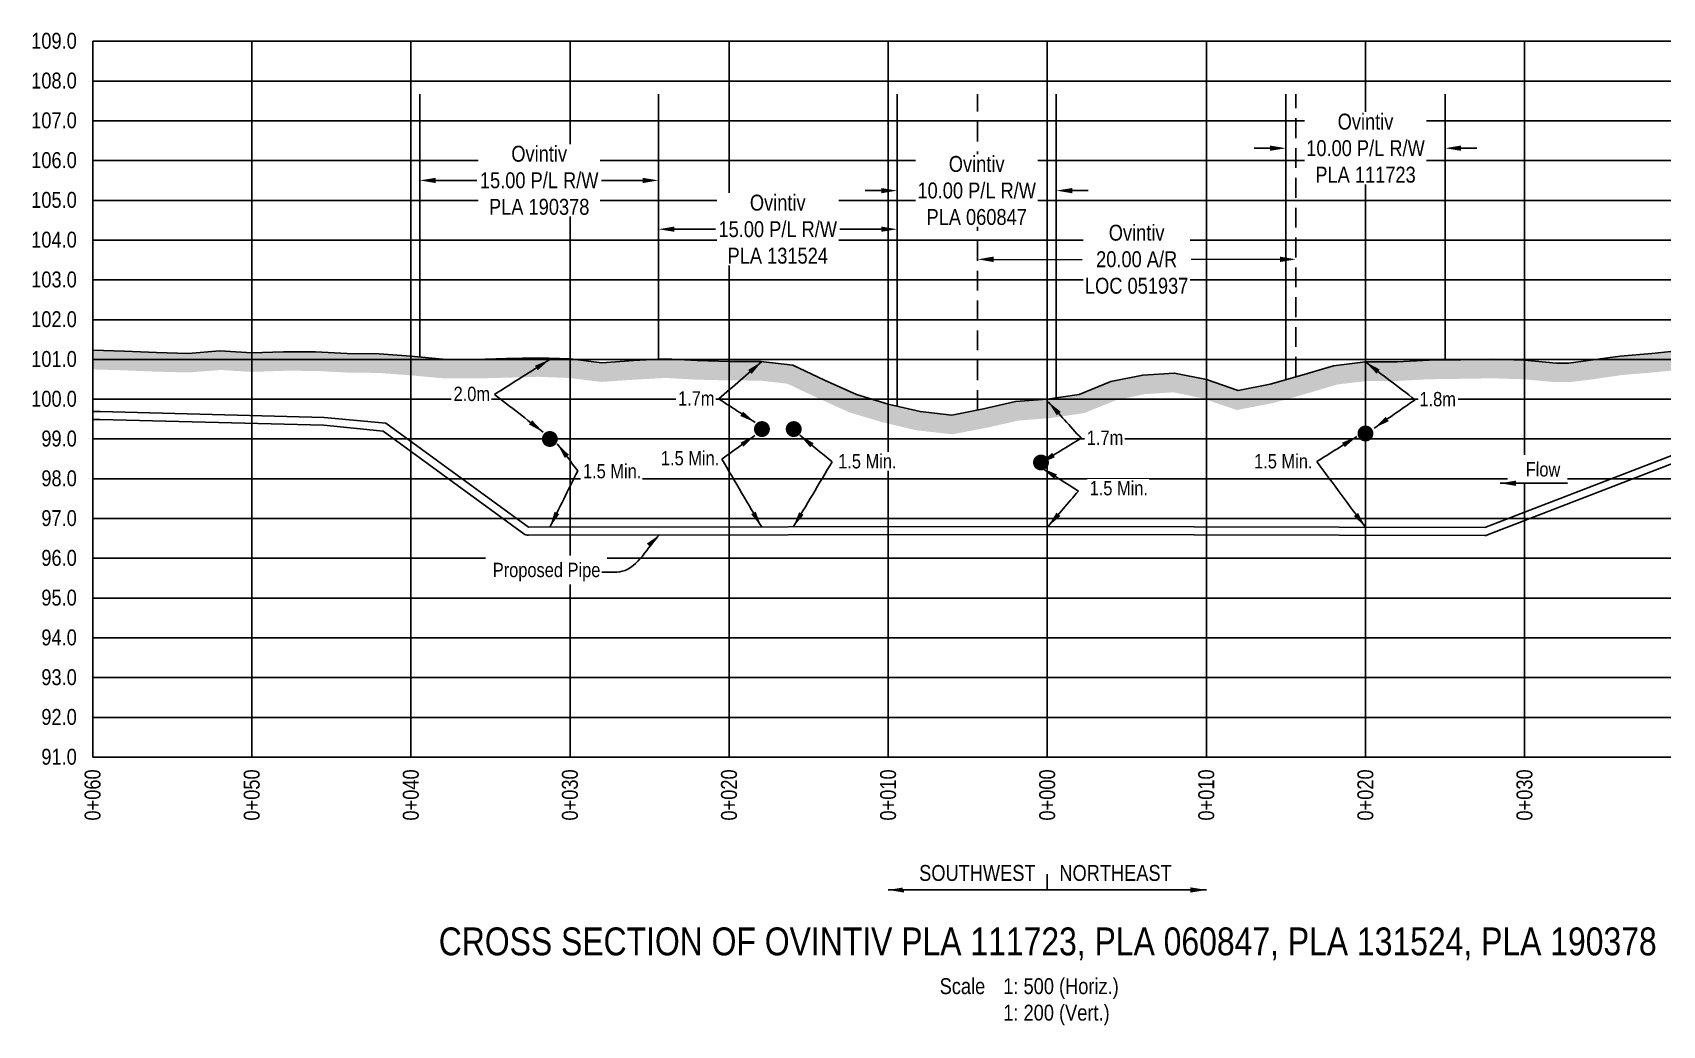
# Model space of a CAD drawing. Extents: x 391873 to 399328, y 6054492 to 6062838.
# Drawn here: x 393719 to 394743, y 6056238 to 6056862 of the extents above; entities that cross this region are included whole.
import ezdxf
from ezdxf.enums import TextEntityAlignment as Align

# ---------------------------------------------------------------- set-up
doc = ezdxf.new("R2010")
doc.units = 0
doc.header["$LTSCALE"] = 5
doc.header["$PDSIZE"] = 0.5
doc.linetypes.add('foc-ACCESSROAD', pattern=[3.75, 2.5, -1.25])
doc.linetypes.add('foc-TOPO', pattern=[1, 0.2, -0.8])
doc.layers.get('Defpoints').update_dxf_attribs({"color": 9})
for name, color, linetype in [('CG-NOTES', 7, 'Continuous'), ('DETAIL-T', 7, 'Continuous'), ('F-AR', 190, 'foc-ACCESSROAD'), ('F-RW', 190, 'Continuous'), ('L-DETAIL-T', 3, 'Continuous'), ('L-MON', 1, 'Continuous'), ('P-CROSSINGS-GRID', 8, 'Continuous'), ('P-CROSSINGS-GROUND', 48, 'foc-TOPO'), ('P-CROSSINGS-LINE', 3, 'Continuous'), ('P-PROPOSED', 10, 'Continuous'), ('S-T7', 7, 'Continuous')]:
    doc.layers.add(name, color=color, linetype=linetype)
doc.layers.add('F-AR-T', color=190, linetype='Continuous', lineweight=9)
doc.styles.add('140', font='ARIALN.TTF', dxfattribs={"height": 15})
doc.styles.add('80', font='ARIALN.TTF', dxfattribs={"height": 10})
doc.styles.add('80CG', font='ARIALN.TTF', dxfattribs={"height": 10})
doc.styles.add('80L', font='ARIALN.TTF', dxfattribs={"height": 10})
doc.dimstyles.new('Compass 5 000', dxfattribs={"dimscale": 5, "dimtxt": 9, "dimasz": 2, "dimexe": 0.2, "dimexo": 0.0625, "dimgap": 0.5, "dimtad": 0, "dimtih": 1, "dimtoh": 1, "dimzin": 0, "dimdsep": 46, "dimtxsty": '80CG', "dimcen": 0.1, "dimse1": 1, "dimse2": 1, "dimclrd": 256, "dimclrt": 256, "dimaunit": 1, "dimadec": 4, "dimazin": 0, "dimtfac": 0.06, "dimtofl": 0, "dimtmove": 0, "dimatfit": 1, "dimfxl": 0.2, "dimtolj": 1, "dimtzin": 0, "dimlwd": -1, "dimarcsym": 0})

# ---------------------------------------------------------------- blocks, each defined once
blk = doc.blocks.new('*D193')
at = {"layer": 'Defpoints', "color": 0, "transparency": 16777216}
for p in [(394262.2, 6056767.2), (394262.2, 6056762.9), (394362.2, 6056767.2)]:
    blk.add_point(p, dxfattribs=at)
at = {"layer": 'F-RW', "transparency": 16777216}
for p, q in [((394252.2, 6056762.9), (394242.2, 6056762.9)), ((394372.2, 6056762.9), (394382.2, 6056762.9))]:
    blk.add_line(p, q, dxfattribs=at)
for points in [[(394252.2, 6056764.5), (394252.2, 6056761.2), (394262.2, 6056762.9)], [(394372.2, 6056764.5), (394372.2, 6056761.2), (394362.2, 6056762.9)]]:
    blk.add_solid(points, dxfattribs=at)
at = {"layer": 'F-RW', "transparency": 16777216, "insert": (394312.2, 6056762.9), "char_height": 10, "attachment_point": 5, "style": '80CG', "bg_fill": 3, "box_fill_scale": 1.1, "bg_fill_color": 256, "bg_fill_true_color": 13158600, "bg_fill_transparency": 0}
blk.add_mtext('\\A1;Ovintiv\\P10.00 P/L R/W\\PPLA 060847', dxfattribs=at)
blk = doc.blocks.new('*D194')
at = {"layer": 'Defpoints', "color": 0, "transparency": 16777216}
for p in [(394112.3, 6056738.6), (394112.3, 6056736.5), (394262.2, 6056736.5)]:
    blk.add_point(p, dxfattribs=at)
at = {"layer": 'F-RW', "transparency": 16777216}
for p, q in [((394122.3, 6056738.6), (394148.1, 6056738.6)), ((394252.2, 6056738.6), (394226.3, 6056738.6))]:
    blk.add_line(p, q, dxfattribs=at)
for points in [[(394122.3, 6056740.3), (394122.3, 6056737), (394112.3, 6056738.6)], [(394252.2, 6056740.3), (394252.2, 6056737), (394262.2, 6056738.6)]]:
    blk.add_solid(points, dxfattribs=at)
at = {"layer": 'F-RW', "transparency": 16777216, "insert": (394187.2, 6056738.6), "char_height": 10, "attachment_point": 5, "style": '80CG', "bg_fill": 3, "box_fill_scale": 1.1, "bg_fill_color": 256, "bg_fill_true_color": 13158600, "bg_fill_transparency": 0}
blk.add_mtext('\\A1;Ovintiv\\P15.00 P/L R/W\\PPLA 131524', dxfattribs=at)
blk = doc.blocks.new('*D195')
at = {"layer": 'Defpoints', "color": 0, "transparency": 16777216}
for p in [(393962.3, 6056769.3), (393962.3, 6056765.3), (394112.3, 6056765.3)]:
    blk.add_point(p, dxfattribs=at)
at = {"layer": 'F-RW', "transparency": 16777216}
for p, q in [((393972.3, 6056769.3), (393998.2, 6056769.3)), ((394102.3, 6056769.3), (394076.4, 6056769.3))]:
    blk.add_line(p, q, dxfattribs=at)
for points in [[(393972.3, 6056770.9), (393972.3, 6056767.6), (393962.3, 6056769.3)], [(394102.3, 6056770.9), (394102.3, 6056767.6), (394112.3, 6056769.3)]]:
    blk.add_solid(points, dxfattribs=at)
at = {"layer": 'F-RW', "transparency": 16777216, "insert": (394037.3, 6056769.3), "char_height": 10, "attachment_point": 5, "style": '80CG', "bg_fill": 3, "box_fill_scale": 1.1, "bg_fill_color": 256, "bg_fill_true_color": 13158600, "bg_fill_transparency": 0}
blk.add_mtext('\\A1;Ovintiv\\P15.00 P/L R/W\\PPLA 190378', dxfattribs=at)
blk = doc.blocks.new('*D196')
at = {"layer": 'Defpoints', "color": 0, "transparency": 16777216}
for p in [(394512.7, 6056719.7), (394312.8, 6056714), (394512.7, 6056714)]:
    blk.add_point(p, dxfattribs=at)
at = {"layer": 'F-AR-T', "transparency": 16777216}
for p, q in [((394322.8, 6056719.7), (394378.4, 6056719.7)), ((394502.7, 6056719.7), (394447, 6056719.7))]:
    blk.add_line(p, q, dxfattribs=at)
for points in [[(394322.8, 6056721.4), (394322.8, 6056718), (394312.8, 6056719.7)], [(394502.7, 6056721.4), (394502.7, 6056718), (394512.7, 6056719.7)]]:
    blk.add_solid(points, dxfattribs=at)
at = {"layer": 'F-AR-T', "transparency": 16777216, "insert": (394412.7, 6056719.7), "char_height": 10, "attachment_point": 5, "style": '80CG', "bg_fill": 3, "box_fill_scale": 1.1, "bg_fill_color": 256, "bg_fill_true_color": 13158600, "bg_fill_transparency": 0}
blk.add_mtext('\\A1;Ovintiv\\P20.00 A/R\\PLOC 051937', dxfattribs=at)
blk = doc.blocks.new('*D197')
at = {"layer": 'Defpoints', "color": 0, "transparency": 16777216}
for p in [(394506.5, 6056785.5), (394606.5, 6056789.5), (394606.5, 6056785.5)]:
    blk.add_point(p, dxfattribs=at)
at = {"layer": 'F-RW', "transparency": 16777216}
for p, q in [((394496.5, 6056789.5), (394486.5, 6056789.5)), ((394616.5, 6056789.5), (394626.5, 6056789.5))]:
    blk.add_line(p, q, dxfattribs=at)
for points in [[(394496.5, 6056791.2), (394496.5, 6056787.9), (394506.5, 6056789.5)], [(394616.5, 6056791.2), (394616.5, 6056787.9), (394606.5, 6056789.5)]]:
    blk.add_solid(points, dxfattribs=at)
at = {"layer": 'F-RW', "transparency": 16777216, "insert": (394556.5, 6056789.5), "char_height": 10, "attachment_point": 5, "style": '80CG', "bg_fill": 3, "box_fill_scale": 1.1, "bg_fill_color": 256, "bg_fill_true_color": 13158600, "bg_fill_transparency": 0}
blk.add_mtext('\\A1;Ovintiv\\P10.00 P/L R/W\\PPLA 111723', dxfattribs=at)
blk = doc.blocks.new('PLIA')
at = {"color": 255, "const_width": 1}
blk.add_lwpolyline([(-0.5, 0, 1), (0.5, 0, 1)], format="xyb", close=True, dxfattribs=at)
blk = doc.blocks.new('PLIAA')
blk.add_blockref('PLIA', (0, 0))
blk = doc.blocks.new('PLIB')
at = {"color": 1}
blk.add_circle((0, 0), 0.8, dxfattribs=at)
blk = doc.blocks.new('PLIBB')
blk.add_blockref('PLIB', (0, 0))
blk = doc.blocks.new('PLICC')
for name in ['PLIAA', 'PLIBB']:
    blk.add_blockref(name, (0, 0))
blk = doc.blocks.new('PLI')
blk.add_blockref('PLICC', (0, 0))

msp = doc.modelspace()

# ---------------------------------------------------------------- hatches: boundary and pattern name
at = {"layer": 'P-CROSSINGS-GROUND', "linetype": 'ByBlock'}
h = msp.add_hatch(dxfattribs=at)
h.set_pattern_fill('EARTH', color=256, scale=2.499033, angle=45)
h.set_pattern_definition([(45, (-4105.485, 1965.388), (2e-15, 22.44196021), [15.86886225, -15.86886225]), (45, (-4109.693, 1969.596), (2e-15, 22.44196021), [15.86886225, -15.86886225]), (45, (-4113.9, 1973.803), (2e-15, 22.44196021), [15.86886225, -15.86886225]), (135, (-4113.9, 1976.609), (-22.44196021, 2e-15), [15.86886225, -15.86886225]), (135, (-4109.693, 1980.817), (-22.44196021, 2e-15), [15.86886225, -15.86886225]), (135, (-4105.485, 1985.024), (-22.44196021, 2e-15), [15.86886225, -15.86886225])])
h.paths.add_polyline_path([(393756.782, 6056650.555), (393756.782, 6056662.551), (393776.774, 6056661.972), (393796.766, 6056661.112), (393816.758, 6056660.608), (393836.751, 6056662.206), (393856.743, 6056660.979), (393876.735, 6056661.671), (393896.727, 6056661.618), (393916.72, 6056660.565), (393936.712, 6056660.316), (393956.704, 6056658.861), (393976.696, 6056657.026), (393996.689, 6056656.827), (394016.681, 6056657.333), (394036.673, 6056657.904), (394056.666, 6056657.134), (394076.658, 6056654.734), (394096.65, 6056656.084), (394116.642, 6056657.2), (394136.635, 6056656.09), (394156.627, 6056655.602), (394176.619, 6056655.537), (394196.611, 6056653.24), (394216.604, 6056643.811), (394236.596, 6056634.698), (394256.588, 6056628.803), (394276.581, 6056624.072), (394296.573, 6056621.892), (394316.565, 6056625.772), (394336.557, 6056630.278), (394356.55, 6056631.807), (394376.542, 6056634.751), (394396.534, 6056642.868), (394416.526, 6056646.939), (394436.519, 6056648.203), (394456.511, 6056644.15), (394476.503, 6056637.391), (394496.495, 6056641.305), (394516.488, 6056646.946), (394536.48, 6056652.877), (394556.472, 6056655.241), (394576.465, 6056655.334), (394596.457, 6056656.348), (394616.449, 6056656.625), (394636.441, 6056656.941), (394656.434, 6056656.31), (394676.426, 6056654.536), (394683.991, 6056654.541), (394696.418, 6056656.043), (394716.41, 6056658.944), (394736.403, 6056660.614), (394756.395, 6056662.646), (394776.387, 6056662.897), (394796.379, 6056664.881), (394816.372, 6056668.131), (394836.364, 6056669.581), (394856.356, 6056672.108), (394876.349, 6056673.698), (394896.341, 6056672.649), (394916.333, 6056672.524), (394936.325, 6056671.183), (394955.752, 6056671.793), (394956.318, 6056671.795), (394956.318, 6056659.799), (394955.953, 6056659.798), (394936.112, 6056659.175), (394915.894, 6056660.531), (394895.989, 6056660.655), (394876.51, 6056661.678), (394857.585, 6056660.173), (394837.551, 6056657.64), (394817.771, 6056656.205), (394797.935, 6056652.981), (394777.056, 6056650.909), (394757.078, 6056650.659), (394737.508, 6056648.669), (394717.772, 6056647.021), (394697.999, 6056644.151), (394684.717, 6056642.546), (394675.898, 6056642.54), (394655.714, 6056644.332), (394636.347, 6056644.942), (394616.627, 6056644.631), (394596.844, 6056644.357), (394576.796, 6056643.34), (394557.207, 6056643.249), (394538.908, 6056641.085), (394519.822, 6056635.424), (394499.281, 6056629.628), (394475.68, 6056625.007), (394453.386, 6056632.544), (394435.691, 6056636.131), (394418.109, 6056635.02), (394400.017, 6056631.336), (394379.717, 6056623.094), (394357.882, 6056619.879), (394338.343, 6056618.384), (394319.027, 6056614.03), (394297.076, 6056609.771), (394274.541, 6056612.228), (394253.509, 6056617.205), (394232.391, 6056623.431), (394211.557, 6056632.928), (394193.281, 6056641.549), (394175.913, 6056643.543), (394156.461, 6056643.607), (394136.156, 6056644.103), (394116.644, 6056645.186), (394097.388, 6056644.111), (394076.344, 6056642.69), (394055.718, 6056645.167), (394036.614, 6056645.902), (394017.004, 6056645.342), (393996.781, 6056644.83), (393976.087, 6056645.036), (393955.721, 6056646.906), (393936.202, 6056648.326), (393916.329, 6056648.573), (393896.396, 6056649.624), (393876.927, 6056649.675), (393856.582, 6056648.971), (393836.862, 6056650.181), (393817.086, 6056648.6), (393796.357, 6056649.123), (393776.342, 6056649.984), (393756.662, 6056650.554)])

# ---------------------------------------------------------------- linework, layer by layer
at = {"layer": 'CG-NOTES'}
msp.add_line((394356.55, 6056323.479), (394356.55, 6056333.475), dxfattribs=at)
at = {"layer": 'F-AR'}
for p, q in [((394312.786, 6056625.039), (394312.786, 6056823.526)), ((394512.709, 6056645.88), (394512.709, 6056823.526))]:
    msp.add_line(p, q, dxfattribs=at)
at = {"layer": 'F-RW'}
for p, q in [((393962.322, 6056658.346), (393962.322, 6056823.526)), ((394112.264, 6056656.955), (394112.264, 6056823.526)), ((394262.206, 6056627.474), (394262.206, 6056823.526)), ((394362.167, 6056632.635), (394362.167, 6056823.526)), ((394506.492, 6056644.126), (394506.492, 6056823.526)), ((394606.453, 6056656.486), (394606.453, 6056823.526))]:
    msp.add_line(p, q, dxfattribs=at)
at = {"layer": 'P-CROSSINGS-GRID', "color": 8}
for p, q in [((393756.782, 6056856.72), (394956.318, 6056856.72)), ((393756.782, 6056406.894), (393756.782, 6056856.72)), ((393856.743, 6056406.894), (393856.743, 6056856.72)), ((393956.704, 6056406.894), (393956.704, 6056856.72)), ((394056.666, 6056406.894), (394056.666, 6056856.72)), ((394156.627, 6056406.894), (394156.627, 6056856.72)), ((394256.588, 6056406.894), (394256.588, 6056856.72)), ((394456.511, 6056406.894), (394456.511, 6056856.72)), ((394556.472, 6056406.894), (394556.472, 6056856.72)), ((394656.434, 6056406.894), (394656.434, 6056856.72)), ((393756.782, 6056831.73), (394956.318, 6056831.73)), ((393756.782, 6056806.74), (394956.318, 6056806.74)), ((393756.782, 6056781.749), (394956.318, 6056781.749)), ((393756.782, 6056756.759), (394956.318, 6056756.759)), ((393756.782, 6056731.769), (394956.318, 6056731.769)), ((393756.782, 6056706.778), (394956.318, 6056706.778)), ((393756.782, 6056681.788), (394956.318, 6056681.788)), ((393756.782, 6056656.798), (394956.318, 6056656.798)), ((393756.782, 6056606.817), (394956.318, 6056606.817)), ((393756.782, 6056581.827), (394956.318, 6056581.827)), ((393756.782, 6056556.836), (394956.318, 6056556.836)), ((393756.782, 6056531.846), (394956.318, 6056531.846)), ((393756.782, 6056506.856), (394956.318, 6056506.856)), ((393756.782, 6056481.865), (394956.318, 6056481.865)), ((393756.782, 6056456.875), (394956.318, 6056456.875)), ((393756.782, 6056431.885), (394956.318, 6056431.885)), ((393756.782, 6056406.894), (394956.318, 6056406.894))]:
    msp.add_line(p, q, dxfattribs=at)
at = {"layer": 'P-CROSSINGS-GRID'}
for p, q in [((394356.55, 6056406.894), (394356.55, 6056856.72)), ((393756.782, 6056631.807), (394956.318, 6056631.807))]:
    msp.add_line(p, q, dxfattribs=at)
at = {"layer": 'P-CROSSINGS-LINE', "flags": 128}
msp.add_lwpolyline([(394756.395, 6056662.646), (394736.403, 6056660.614), (394716.41, 6056658.944), (394696.418, 6056656.043), (394683.991, 6056654.541), (394676.426, 6056654.536), (394656.434, 6056656.31), (394636.441, 6056656.941), (394616.449, 6056656.625), (394596.457, 6056656.348), (394576.465, 6056655.334), (394556.472, 6056655.241), (394536.48, 6056652.877), (394516.488, 6056646.946), (394496.495, 6056641.305), (394476.503, 6056637.391), (394456.511, 6056644.15), (394436.519, 6056648.203), (394416.526, 6056646.939), (394396.534, 6056642.868), (394376.542, 6056634.751), (394356.55, 6056631.807), (394336.557, 6056630.278), (394316.565, 6056625.772), (394296.573, 6056621.892), (394276.581, 6056624.072), (394256.588, 6056628.803), (394236.596, 6056634.698), (394216.604, 6056643.811), (394196.611, 6056653.24), (394176.619, 6056655.537), (394156.627, 6056655.602), (394136.635, 6056656.09), (394116.642, 6056657.2), (394096.65, 6056656.084), (394076.658, 6056654.734), (394056.666, 6056657.134), (394036.673, 6056657.904), (394016.681, 6056657.333), (393996.689, 6056656.827), (393976.696, 6056657.026), (393956.704, 6056658.861), (393936.712, 6056660.316), (393916.72, 6056660.565), (393896.727, 6056661.618), (393876.735, 6056661.671), (393856.743, 6056660.979), (393836.751, 6056662.206), (393816.758, 6056660.608), (393796.766, 6056661.112), (393776.774, 6056661.972), (393756.782, 6056662.551)], dxfattribs=at)
at = {"layer": 'P-PROPOSED', "flags": 128}
msp.add_lwpolyline([(393756.768, 6056619.148), (393761.351, 6056619.136), (393901.914, 6056615.405), (393939.174, 6056611.841), (394027.574, 6056547.325, 0.15934902), (394030.529, 6056546.364), (394357.052, 6056546.895), (394631.425, 6056546.164, 0.09299011), (394633.238, 6056546.5), (394811.873, 6056615.422), (394956.179, 6056619.137)], format="xyb", dxfattribs=at)
msp.add_lwpolyline([(393756.782, 6056624.148), (393761.423, 6056624.135), (393902.219, 6056620.398), (393941.014, 6056616.687), (394030.521, 6056551.364), (394357.055, 6056551.895), (394631.438, 6056551.164), (394810.88, 6056620.398), (394956.051, 6056624.135)], dxfattribs=at)

# ---------------------------------------------------------------- block references
at = {"layer": 'L-MON', "xscale": 4.998066850000016, "yscale": 4.998066850000016, "zscale": 4.998066850000016}
for p in [(394177.261, 6056613.051), (394197.237, 6056613.051), (394044, 6056606.817), (394556.472, 6056610.259), (394352.596, 6056592.05)]:
    msp.add_blockref('PLI', p, dxfattribs=at)

# ---------------------------------------------------------------- texts
at = {"style": '80'}
for s, p in [('0+060', (393756.695, 6056399.229)), ('0+050', (393856.656, 6056399.229)), ('0+040', (393956.617, 6056399.229)), ('0+030', (394056.579, 6056399.229)), ('0+020', (394156.54, 6056399.229)), ('0+010', (394256.501, 6056399.229)), ('0+000', (394356.463, 6056399.229)), ('0+010', (394456.424, 6056399.229)), ('0+020', (394556.385, 6056399.229)), ('0+030', (394656.347, 6056399.229))]:
    msp.add_text(s, height=9.9961, rotation=90, dxfattribs=at).set_placement(p, align=Align.MIDDLE_RIGHT)
at = {"layer": 'DETAIL-T', "insert": (394288.92, 6056268.041), "char_height": 9.99613, "attachment_point": 1, "style": '80L'}
msp.add_mtext_dynamic_manual_height_columns('Scale^I1: 500 (Horiz.)\\P^I1: 200 (Vert.)', width=217.1051, gutter_width=45, heights=[0], dxfattribs=at)
at = {"layer": 'L-DETAIL-T', "insert": (394356.83, 6056299.902), "char_height": 17.49323, "width": 764.59107, "attachment_point": 2, "rotation": 0, "style": '140'}
msp.add_mtext('CROSS SECTION OF OVINTIV PLA 111723, PLA 060847, PLA 131524, PLA 190378', dxfattribs=at)
at = {"layer": 'S-T7', "style": '80'}
for s, p in [('109.0', (393746.785, 6056857.015)), ('108.0', (393746.785, 6056832.024)), ('107.0', (393746.785, 6056807.034)), ('106.0', (393746.785, 6056782.044)), ('105.0', (393746.785, 6056757.053)), ('104.0', (393746.785, 6056732.063)), ('103.0', (393746.785, 6056707.073)), ('102.0', (393746.785, 6056682.082)), ('101.0', (393746.785, 6056657.092)), ('100.0', (393746.785, 6056632.102)), ('99.0', (393746.785, 6056607.111)), ('98.0', (393746.785, 6056582.121)), ('97.0', (393746.785, 6056557.131)), ('96.0', (393746.785, 6056532.14)), ('95.0', (393746.785, 6056507.15)), ('94.0', (393746.785, 6056482.16)), ('93.0', (393746.785, 6056457.169)), ('92.0', (393746.785, 6056432.179)), ('91.0', (393746.785, 6056407.189))]:
    msp.add_text(s, height=9.9961, dxfattribs=at).set_placement(p, align=Align.MIDDLE_RIGHT)

# ---------------------------------------------------------------- leaders
at = {"path_type": 1}
for points in [[(394044, 6056656.798), (394009.179, 6056634.823)], [(394177.261, 6056655.534), (394150.209, 6056631.957)], [(394556.472, 6056655.241), (394587.634, 6056631.505)], [(394039.782, 6056611.139), (394009.179, 6056634.823)], [(394172.929, 6056617.228), (394150.209, 6056631.957)], [(394357.06, 6056630.24), (394377.791, 6056607.276)], [(394561.952, 6056613.652), (394587.634, 6056631.505)], [(394172.835, 6056609.066), (394152.081, 6056594.17)], [(394200.979, 6056609.181), (394221.383, 6056592.51)], [(394351.917, 6056591.486), (394377.791, 6056607.276)], [(394048.691, 6056603.854), (394061.497, 6056586.819)], [(394044.009, 6056551.386), (394061.497, 6056586.819)], [(394176.944, 6056551.767), (394152.081, 6056594.17)], [(394196.915, 6056551.429), (394221.383, 6056592.51)], [(394353.264, 6056588.491), (394376.094, 6056574.114)], [(394357.055, 6056551.895), (394376.094, 6056574.114)]]:
    msp.add_leader(points, dimstyle='Compass 5 000', override={"dimgap": 0.5, "dimtad": 0}, dxfattribs=at)
at = {"layer": 'CG-NOTES', "path_type": 1}
for points in [[(394256.588, 6056323.479), (394356.55, 6056323.479)], [(394456.511, 6056323.479), (394356.55, 6056323.479)]]:
    msp.add_leader(points, dimstyle='Compass 5 000', override={"dimgap": 0.5, "dimtad": 0}, dxfattribs=at)

# ---------------------------------------------------------------- next in the draw order: texts
at = {"char_height": 8.9965, "style": '80L', "bg_fill": 3, "box_fill_scale": 1.15, "bg_fill_color": 256, "bg_fill_true_color": 256, "bg_fill_transparency": 0}
for s, width, insert, attachment_point in [('2.0m', 22.34443, (393983.506, 6056639.67), 1), ('1.7m', 22.34443, (394124.536, 6056636.804), 1), ('1.8m', 22.34443, (394613.307, 6056636.352), 3), ('1.7m', 22.34443, (394381.384, 6056612.126), 1), ('1.5 Min.', 35.88741, (394113.784, 6056599.3), 1), ('1.5 Min.', 35.88741, (394225.167, 6056597.338), 1), ('1.5 Min.', 35.88741, (394486.502, 6056597.341), 1), ('1.5 Min.', 35.88741, (394064.793, 6056591.111), 1), ('1.5 Min.', 35.88741, (394383.141, 6056580.419), 1)]:
    msp.add_mtext_dynamic_manual_height_columns(s, width=width, gutter_width=45, heights=[0], dxfattribs=dict(at, insert=insert, attachment_point=attachment_point))
at = {"insert": (394678.914, 6056592.185), "char_height": 8.9965, "attachment_point": 3, "rotation": 359.666704, "style": '80L', "bg_fill": 3, "box_fill_scale": 1.5, "bg_fill_color": 256, "bg_fill_transparency": 0}
msp.add_mtext_dynamic_manual_height_columns('Flow', width=28.55952, gutter_width=45, heights=[0], dxfattribs=at)
at = {"insert": (394008.139, 6056529.038), "char_height": 8.99652, "attachment_point": 1, "style": '80L', "bg_fill": 3, "box_fill_scale": 1.5, "bg_fill_color": 256, "bg_fill_transparency": 0}
msp.add_mtext_dynamic_manual_height_columns('Proposed Pipe', width=67.2769, gutter_width=45, heights=[0], dxfattribs=at)
at = {"color": 3, "insert": (394349.185, 6056339.154), "char_height": 9.9961, "width": 78.40099, "attachment_point": 3, "style": '80', "bg_fill": 2}
msp.add_mtext('SOUTHWEST', dxfattribs=at)

# ---------------------------------------------------------------- next in the draw order: dimensions: what is measured, and where the dimension line sits
at = {"layer": 'F-RW'}
for p1, p2, distance, text, picture, middle in [((394506.492, 6056785.507), (394606.453, 6056785.507), 4.039, 'Ovintiv\\P10.00 P/L R/W\\PPLA 111723', '*D197', (394556.472, 6056789.546)), ((394362.167, 6056767.203), (394262.206, 6056767.203), 4.346, 'Ovintiv\\P10.00 P/L R/W\\PPLA 060847', '*D193', (394312.187, 6056762.857))]:
    dim = msp.add_aligned_dim(p1=p1, p2=p2, distance=distance, text=text, dimstyle='Compass 5 000', override={"dimtfill": 1}, dxfattribs=at)
    dim.commit()
    dim.dimension.update_dxf_attribs({"geometry": picture, "text_midpoint": middle})

# ---------------------------------------------------------------- next in the draw order: texts
at = {"color": 3, "insert": (394364.137, 6056339.154), "char_height": 9.9961, "width": 71.76869, "attachment_point": 1, "style": '80', "bg_fill": 2}
msp.add_mtext('NORTHEAST', dxfattribs=at)

# ---------------------------------------------------------------- next in the draw order: dimensions: what is measured, and where the dimension line sits
at = {"layer": 'F-AR-T'}
dim = msp.add_aligned_dim(p1=(394312.786, 6056713.952), p2=(394512.709, 6056713.952), distance=5.74, text='Ovintiv\\P20.00 A/R\\PLOC 051937', dimstyle='Compass 5 000', override={"dimtfill": 1}, dxfattribs=at)
dim.commit()
dim.dimension.update_dxf_attribs({"geometry": '*D196', "text_midpoint": (394412.748, 6056719.692)})
at = {"layer": 'F-RW'}
dim = msp.add_aligned_dim(p1=(394262.206, 6056736.491), p2=(394112.264, 6056736.491), distance=-2.15, text='Ovintiv\\P15.00 P/L R/W\\PPLA 131524', dimstyle='Compass 5 000', override={"dimtfill": 1}, dxfattribs=at)
dim.commit()
dim.dimension.update_dxf_attribs({"geometry": '*D194', "text_midpoint": (394187.235, 6056738.641)})

# ---------------------------------------------------------------- next in the draw order: leaders
at = {"path_type": 1}
for points in [[(394551.081, 6056608.424), (394525.884, 6056592.578)], [(394556.472, 6056551.364), (394525.884, 6056592.578)], [(394641.015, 6056578.99), (394683.438, 6056579.145)], [(394113.197, 6056546.838), (394089.373, 6056523.688), (394076.628, 6056523.179)]]:
    msp.add_leader(points, dimstyle='Compass 5 000', override={"dimgap": 0.5, "dimtad": 0}, dxfattribs=at)

# ---------------------------------------------------------------- next in the draw order: dimensions: what is measured, and where the dimension line sits
at = {"layer": 'F-RW'}
dim = msp.add_aligned_dim(p1=(394112.264, 6056765.306), p2=(393962.322, 6056765.306), distance=-3.969, text='Ovintiv\\P15.00 P/L R/W\\PPLA 190378', dimstyle='Compass 5 000', override={"dimtfill": 1}, dxfattribs=at)
dim.commit()
dim.dimension.update_dxf_attribs({"geometry": '*D195', "text_midpoint": (394037.293, 6056769.275)})

doc.saveas('drawing.dxf')
